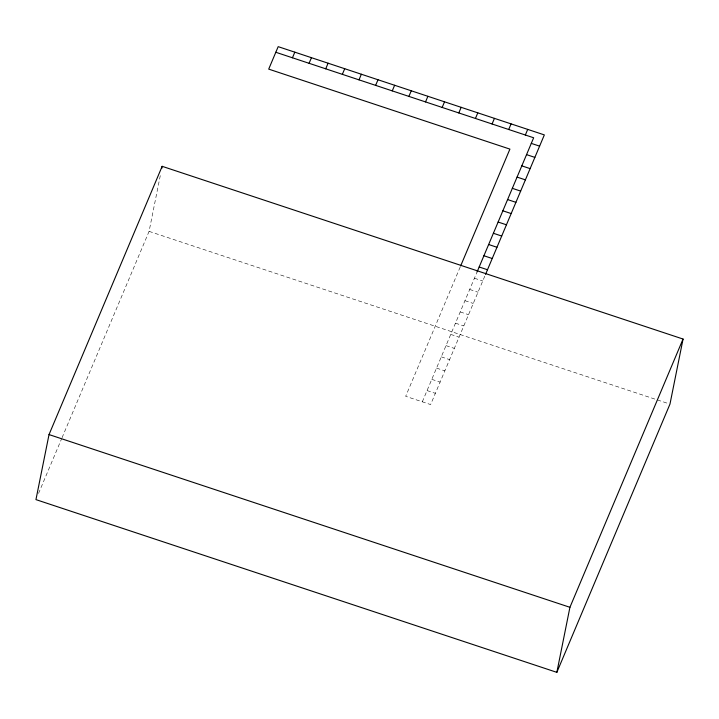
<?xml version="1.0" encoding="UTF-8"?>
<svg xmlns="http://www.w3.org/2000/svg" width="719" height="719" viewBox="0 0 719 719"><rect width="100%" height="100%" fill="white"/><g stroke="black" fill="none" stroke-linecap="round" stroke-linejoin="round"><path stroke-width="0.54" stroke-dasharray="3.6 2.7" d="M62.059 437.709L149.076 231.365L160.625 173.908M38.556 493.423L61.618 438.743M460.196 267.019L405.678 396.295L430.627 404.572L485.091 275.422M422.314 401.813L477.119 271.854M474.432 278.217L482.746 280.976M469.696 289.451L478.009 292.211M464.959 300.695L473.273 303.454M460.214 311.929L468.536 314.688M455.478 323.164L463.8 325.923M149.076 231.365L668.904 403.745M450.741 334.398L459.055 337.157M446.005 345.632L454.318 348.391M441.268 356.867L449.582 359.626M436.523 368.11L444.845 370.86M431.786 379.344L440.109 382.104M427.05 390.579L435.363 393.338"/><path stroke-width="1.08" d="M49.027 434.573L35.95 499.615L556.848 672.346L669.973 404.096L683.05 339.044L162.152 166.323L49.027 434.573L569.924 607.303L556.848 672.346M161.721 168.489L162.152 166.323M292.444 57.79L294.817 52.172M309.08 63.299L311.453 57.682M325.716 68.817L328.089 63.2M342.352 74.336L344.725 68.718M358.988 79.854L361.36 74.237M375.624 85.363L377.996 79.746M392.259 90.882L394.632 85.264M408.895 96.4L411.268 90.783M425.531 101.918L427.895 96.301M442.167 107.437L444.531 101.819M458.803 112.946L461.167 107.329M475.439 118.464L477.802 112.847M492.075 123.983L494.438 118.365M508.71 129.501L511.074 123.884M460.627 265.985L509.915 149.112L268.708 69.123L278.181 46.654L544.346 134.911L485.532 274.388M525.346 135.019L527.71 129.393M477.119 271.854L533.66 137.769L275.808 52.271M569.924 607.303L683.05 339.044M531.287 143.387L539.61 146.146M526.551 154.63L534.873 157.389M521.814 165.864L530.137 168.623M517.078 177.099L525.391 179.858M512.341 188.333L520.655 191.092M507.596 199.567L515.918 202.327M502.86 210.802L511.182 213.561M498.123 222.045L506.437 224.795M493.387 233.28L501.7 236.039M488.65 244.514L496.964 247.273M483.905 255.748L492.227 258.507M479.169 266.983L487.491 269.742"/></g></svg>
